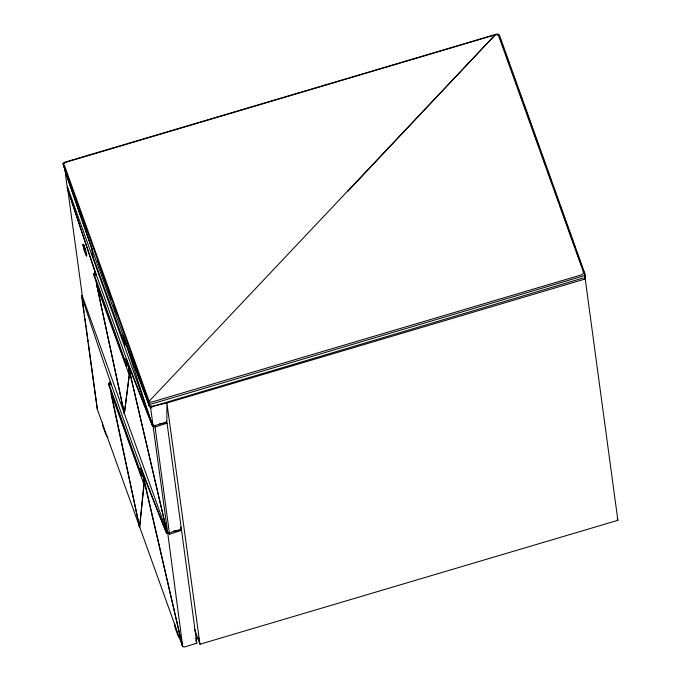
<?xml version="1.0" encoding="UTF-8"?>
<svg xmlns="http://www.w3.org/2000/svg" width="681" height="681" viewBox="0 0 681 681"><rect width="100%" height="100%" fill="white"/><g stroke="black" fill="none" stroke-linecap="round" stroke-linejoin="round"><path stroke-width="1.02" d="M65.291 172.54L67.334 188.262L96.361 274.988L126.368 358.708L126.334 360.096L152.561 426.17L152.995 425.514L150.629 407.689L151.046 406.182L153.012 406.268L166.896 402.999L585.234 278.98L584.519 276.971M141.188 468.298L182.312 645.614L143.001 474.963L141.069 475.27L139.656 469.72L141.188 468.298L141.154 469.686L166.785 533.657C135.144 455.546 107.777 375.793 81.507 295.733L97.332 409.324L182.312 645.614L182.729 646.644L184.789 646.95L196.8 643.17L181.546 530.337L180.831 528.337M82.937 245.024L83.005 244.402L83.754 244.641L86.427 256.013L84.401 251.272L82.937 245.024L83.593 244.913L83.005 244.402L84.367 245.781L84.282 247.126L85.287 248.267L85.976 252.642L86.598 252.906L86.419 254.711L86.947 254.668L86.427 256.013M583.6 278.223L585.081 277.32L584.945 273.651L499.445 35.114L498.441 34.152L496.926 34.05L64.295 162.342L63.137 163.236L63.265 164.547L149.454 404.054L149.769 406.412L151.488 406.361M585.081 277.32L585.26 276.009L583.115 270.016M148.611 402.65L149.148 401.228L495.215 34.842L496.883 34.697L498.603 35.77L583.328 271.719L583.421 273.149L582.102 274.681L150.85 402.335L149.148 401.228L64.406 165.304M83.806 249.05L84.257 248.318L83.227 246.718M94.012 274.162L95.11 272.502L96.361 274.988L94.523 275.558L93.723 274.188L93.884 275.371L126.257 365.68L128.181 365.374L166.939 531.725L169.663 534.219L181.546 530.337L173.195 531.129M108.824 383.752L109.922 382.092L111.182 384.578L109.343 385.148L108.543 383.778L108.705 384.961L141.069 475.27L142.848 474.912M108.543 383.778L109.922 382.092L110.075 383.105M347.812 191.259L495.215 34.842L65.64 162.35L63.265 164.547L64.354 163.551M128.037 365.322L126.257 365.68L124.836 360.13L126.368 358.708L152.561 426.17L123.142 335.001L91.671 248.344L64.346 168.803L92.02 248.965M584.758 274.971L583.6 275.865L150.978 404.156L149.454 404.054M127.066 361.049L125.449 362.037L127.356 362.028L166.939 531.725L169.365 532.857L181.376 529.086L167.058 423.207L166.351 421.207M141.886 470.639L140.269 471.627L142.167 471.618L140.873 473.712L143.001 474.963L144.176 483.825L139.605 527.273L111.097 394.367L111.037 391.354M149.743 404.982L148.969 405.297L149.769 406.412L151.046 406.182M153.012 406.268L582.544 278.197M195.847 638.259L197.831 637.671M196.034 639.127L198.997 638.25M194.587 629.227L199.967 644.243L617.863 520.318L585.234 278.98M159.72 423.786L167.058 423.207L155.055 426.978L152.382 424.357L67.419 186.671M199.967 644.243L166.896 402.999L166.879 421.854L154.868 425.625L152.995 425.514L167.722 532.891L169.365 532.857L155.055 426.978L152.382 424.357M152.152 407.791L150.629 407.689L149.624 406.727L123.116 336.286L123.142 335.001L149.624 406.727M166.939 531.725L124.351 413.495L129.364 374.235L128.181 365.374L126.053 364.122L127.356 362.028L126.368 358.708M82.12 297.571L82.086 294.013L67.615 188.45M167.62 532.346L169.663 534.219M92.207 254.685L125.202 345.105L124.512 340.423M107.87 437.449L105.87 434.58L102.703 425.744L102.456 422.356M180.09 638.948L178.099 636.08L174.932 627.244L174.676 623.856M127.73 364.241L128.181 365.374M142.55 473.831L143.001 474.963M107.547 288.497L111.514 299.453M113.684 305.428L116.928 314.384M124.836 360.13L94.523 275.558M139.656 469.72L109.343 385.148M500.118 38.468L503.344 47.449M505.489 53.441L509.422 64.414M512.282 72.399L516.215 83.38M518.011 88.368L522.301 100.345M523.374 103.342L525.877 110.331M526.592 112.322L532.678 129.288M533.393 131.288L538.756 146.262M540.901 152.246L545.558 165.219M547.703 171.212L551.636 182.193M554.496 190.178L558.429 201.15M560.225 206.147L568.09 228.101M568.805 230.101L574.892 247.067M576.322 251.059L580.97 264.032M617.148 518.318L617.863 520.318M82.163 295.665L124.351 413.495L129.271 375.197L97.102 286.548L96.217 281.764M97.298 259.631L107.189 287.501M180.669 527.077L181.376 529.086M195.736 640.166L196.8 643.17M67.334 188.262L95.238 272.783M93.033 256.456L92.369 253.494A18.072 0.502 84.9 0 0 91.671 248.344M124.614 344.56L124.853 345.752M82.41 299.674L82.699 301.777M82.988 303.879L83.422 307.029M83.703 309.131L84.138 312.281M84.427 314.384L84.716 316.486M84.997 318.589L85.431 321.738M85.721 323.841L86.155 326.991M86.444 329.093L87.449 336.448M87.738 338.551L88.164 341.7M88.453 343.803L97.332 409.324M63.137 163.236L63.622 167.194M182.729 646.644L167.722 532.891M143.742 485.434L139.605 527.273L111.25 393.175L144.091 484.787L143.742 485.434M96.43 283.594L124.351 413.495L96.43 283.594M95.11 272.502L93.723 274.188L95.255 273.515L95.11 272.502"/></g></svg>
